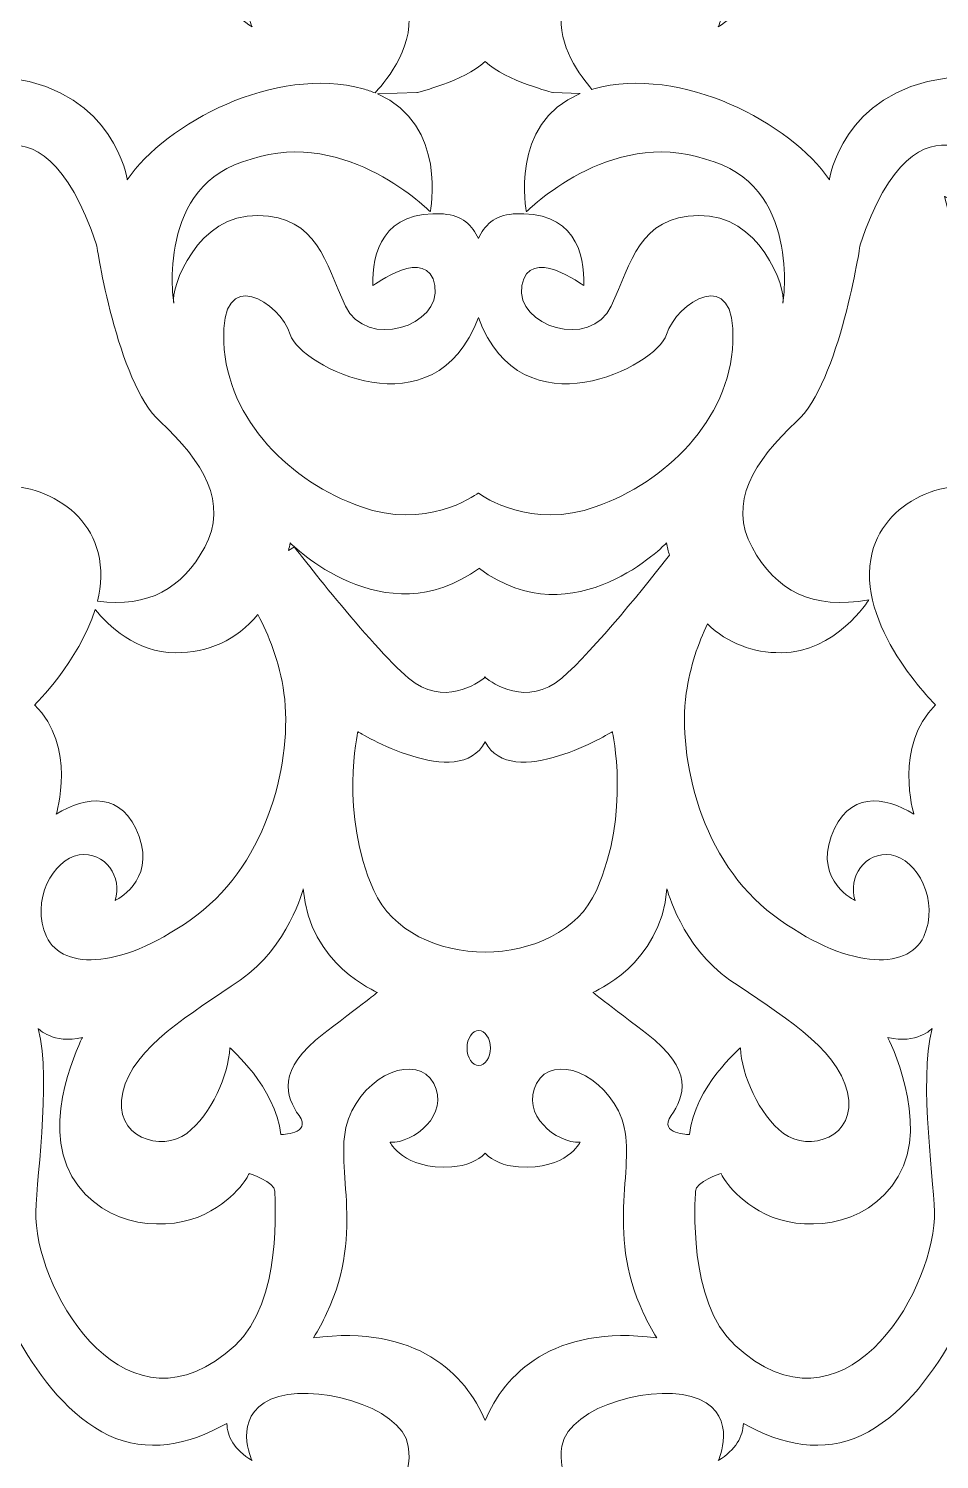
# Model space of a CAD drawing. Header units: centimetres. Extents: x 11.9 to 35.9, y -12.9 to 10.3.
# Drawn here: x 16.064 to 18.739, y -5.663 to -1.46 of the extents above; entities that cross this region are included whole.
import ezdxf

# ---------------------------------------------------------------- set-up
doc = ezdxf.new("R2010")
doc.units = ezdxf.units.CM
doc.header["$MEASUREMENT"] = 0
doc.layers.add('layer 1', color=7, linetype='Continuous')

msp = doc.modelspace()

# ---------------------------------------------------------------- linework, layer by layer
at = {"layer": 'layer 1', "color": 242, "lineweight": 9}
for points, knots in [([(11.89757, 10.312), (11.89757, 10.312), (23.25708, 10.312), (23.25708, 10.312), (23.25708, 10.312), (23.25708, 10.312), (23.25708, -12.93846), (23.25708, -12.93846), (23.25708, -12.93846), (23.25708, -12.93846), (11.89757, -12.93846), (11.89757, -12.93846), (11.89757, -12.93846), (11.89757, -12.93846), (11.89757, 10.312), (11.89757, 10.312)], [0, 0, 0, 0, 0.2, 0.2, 0.2, 0.2, 0.4, 0.4, 0.4, 0.4, 0.6, 0.6, 0.6, 0.6, 1, 1, 1, 1]), ([(15.81668, -1.6464), (15.81838, -1.61462), (15.81341, -1.58549), (15.80483, -1.56237), (15.80483, -1.56237), (15.77099, -1.47113), (15.63704, -1.42528), (15.63704, -1.42528), (15.63704, -1.42528), (15.63704, -1.42528), (15.69687, -1.64125), (15.52685, -1.70643), (15.52685, -1.70643), (15.35686, -1.77166), (15.25166, -1.65636), (15.26459, -1.53089), (15.26459, -1.53089), (15.27438, -1.43588), (15.33006, -1.33351), (15.36634, -1.26856), (15.36634, -1.26856), (15.37541, -1.26633), (15.38436, -1.264), (15.39321, -1.26156), (15.39321, -1.26156), (15.51603, -1.22767), (15.63005, -1.1566), (15.69375, -1.1119), (15.69375, -1.1119), (15.80543, -1.07589), (15.93525, -0.98197), (15.94792, -0.91366), (15.94792, -0.91366), (15.94792, -0.91366), (16.07049, -1.27195), (16.29962, -1.38076), (16.29962, -1.38076), (16.40919, -1.43285), (16.53336, -1.41018), (16.64597, -1.3451), (16.64597, -1.3451), (16.64711, -1.38391), (16.66743, -1.42208), (16.71984, -1.45476), (16.71984, -1.45476), (16.71984, -1.45476), (16.65931, -1.32596), (16.77531, -1.27444), (16.77531, -1.27444), (16.89134, -1.22293), (17.15872, -1.29162), (17.17888, -1.41181), (17.17888, -1.41181), (17.19706, -1.52027), (17.10031, -1.62868), (17.08121, -1.64885), (17.08121, -1.64885), (17.07015, -1.64443), (17.05839, -1.64049), (17.04587, -1.63705), (17.04587, -1.63705), (16.7889, -1.56665), (16.46663, -1.73712), (16.35339, -1.90398), (16.35339, -1.90398), (16.35339, -1.90398), (16.31853, -1.64826), (16.01085, -1.60532), (16.01085, -1.60532), (15.93321, -1.59449), (15.86781, -1.61211), (15.81668, -1.6464)], [0, 0, 0, 0, 0.0526316, 0.0526316, 0.0526316, 0.0526316, 0.1052632, 0.1052632, 0.1052632, 0.1052632, 0.1578947, 0.1578947, 0.1578947, 0.1578947, 0.2105263, 0.2105263, 0.2105263, 0.2105263, 0.2631579, 0.2631579, 0.2631579, 0.2631579, 0.3157895, 0.3157895, 0.3157895, 0.3157895, 0.3684211, 0.3684211, 0.3684211, 0.3684211, 0.4210526, 0.4210526, 0.4210526, 0.4210526, 0.4736842, 0.4736842, 0.4736842, 0.4736842, 0.5263158, 0.5263158, 0.5263158, 0.5263158, 0.5789474, 0.5789474, 0.5789474, 0.5789474, 0.6315789, 0.6315789, 0.6315789, 0.6315789, 0.6842105, 0.6842105, 0.6842105, 0.6842105, 0.7368421, 0.7368421, 0.7368421, 0.7368421, 0.7894737, 0.7894737, 0.7894737, 0.7894737, 0.8421053, 0.8421053, 0.8421053, 0.8421053, 0.8947368, 0.8947368, 0.8947368, 0.8947368, 1, 1, 1, 1]), ([(17.71829, -1.63852), (17.68783, -1.60372), (17.61393, -1.50779), (17.63004, -1.41181), (17.63004, -1.41181), (17.65022, -1.29162), (17.91753, -1.22293), (18.03355, -1.27444), (18.03355, -1.27444), (18.14959, -1.32596), (18.08904, -1.45476), (18.08904, -1.45476), (18.08904, -1.45476), (18.14148, -1.42208), (18.1618, -1.38391), (18.16294, -1.3451), (18.16294, -1.3451), (18.27551, -1.41018), (18.3997, -1.43285), (18.50928, -1.38076), (18.50928, -1.38076), (18.73841, -1.27195), (18.86096, -0.91366), (18.86096, -0.91366), (18.86096, -0.91366), (18.87359, -0.98197), (19.00346, -1.07589), (19.11514, -1.1119), (19.11514, -1.1119), (19.1788, -1.1566), (19.29291, -1.22767), (19.41567, -1.26156), (19.41567, -1.26156), (19.42455, -1.264), (19.43346, -1.26633), (19.44257, -1.26856), (19.44257, -1.26856), (19.4788, -1.33351), (19.53454, -1.43588), (19.5443, -1.53089), (19.5443, -1.53089), (19.55724, -1.65636), (19.45205, -1.77166), (19.28202, -1.70643), (19.28202, -1.70643), (19.11199, -1.64125), (19.17188, -1.42528), (19.17188, -1.42528), (19.17188, -1.42528), (19.17188, -1.42528), (19.03788, -1.47113), (19.00407, -1.56237), (19.00407, -1.56237), (18.99216, -1.59446), (18.98723, -1.63812), (18.99739, -1.68438), (18.99739, -1.68438), (18.94229, -1.6264), (18.86102, -1.591), (18.75835, -1.60532), (18.75835, -1.60532), (18.45067, -1.64826), (18.41582, -1.90398), (18.41582, -1.90398), (18.41582, -1.90398), (18.30256, -1.73712), (17.98027, -1.56665), (17.72333, -1.63705), (17.72333, -1.63705), (17.72162, -1.63752), (17.71997, -1.63802), (17.71829, -1.63852)], [0, 0, 0, 0, 0.0526316, 0.0526316, 0.0526316, 0.0526316, 0.1052632, 0.1052632, 0.1052632, 0.1052632, 0.1578947, 0.1578947, 0.1578947, 0.1578947, 0.2105263, 0.2105263, 0.2105263, 0.2105263, 0.2631579, 0.2631579, 0.2631579, 0.2631579, 0.3157895, 0.3157895, 0.3157895, 0.3157895, 0.3684211, 0.3684211, 0.3684211, 0.3684211, 0.4210526, 0.4210526, 0.4210526, 0.4210526, 0.4736842, 0.4736842, 0.4736842, 0.4736842, 0.5263158, 0.5263158, 0.5263158, 0.5263158, 0.5789474, 0.5789474, 0.5789474, 0.5789474, 0.6315789, 0.6315789, 0.6315789, 0.6315789, 0.6842105, 0.6842105, 0.6842105, 0.6842105, 0.7368421, 0.7368421, 0.7368421, 0.7368421, 0.7894737, 0.7894737, 0.7894737, 0.7894737, 0.8421053, 0.8421053, 0.8421053, 0.8421053, 0.8947368, 0.8947368, 0.8947368, 0.8947368, 1, 1, 1, 1]), ([(15.19036, -1.84135), (15.28537, -1.91068), (15.41444, -1.9475), (15.55099, -1.91042), (15.55099, -1.91042), (15.6094, -1.89457), (15.65604, -1.87321), (15.6929, -1.84861), (15.6929, -1.84861), (15.67926, -1.94194), (15.71001, -2.0374), (15.79395, -2.0862), (15.79395, -2.0862), (15.79395, -2.0862), (15.97046, -2.16773), (16.01588, -1.95311), (16.01588, -1.95311), (16.01588, -1.95311), (15.90997, -2.0046), (15.87465, -1.94023), (15.87465, -1.94023), (15.83933, -1.87584), (16.09659, -1.59248), (16.26304, -2.09476), (16.26304, -2.09476), (16.26304, -2.09476), (16.32358, -2.49829), (16.44967, -2.6142), (16.44967, -2.6142), (16.57581, -2.73013), (16.65144, -2.85465), (16.58083, -2.98344), (16.58083, -2.98344), (16.51427, -3.10488), (16.41627, -3.16137), (16.26577, -3.14225), (16.26577, -3.14225), (16.2772, -3.09532), (16.27985, -3.04661), (16.26771, -2.99905), (16.26771, -2.99905), (16.22664, -2.83763), (16.0224, -2.75797), (15.87908, -2.8328), (15.87908, -2.8328), (15.91715, -2.7779), (15.93502, -2.7142), (15.93502, -2.65401), (15.93502, -2.65401), (15.93502, -2.51059), (15.58484, -2.26038), (15.41966, -2.61745), (15.41966, -2.61745), (15.41966, -2.61745), (15.45271, -2.57531), (15.60134, -2.56403), (15.60134, -2.56403), (15.75004, -2.55279), (15.81611, -2.7074), (15.67734, -2.78051), (15.67734, -2.78051), (15.53857, -2.85363), (15.35357, -2.74118), (15.33047, -2.63151), (15.33047, -2.63151), (15.32294, -2.59577), (15.33922, -2.54657), (15.35803, -2.48633), (15.35803, -2.48633), (15.47866, -2.40707), (15.60326, -2.25368), (15.54853, -2.27444), (15.54853, -2.27444), (15.51208, -2.28821), (15.4445, -2.30411), (15.39776, -2.31434), (15.39776, -2.31434), (15.40778, -2.21894), (15.39451, -2.10951), (15.31726, -1.99048), (15.31726, -1.99048), (15.27866, -1.931), (15.23577, -1.88161), (15.19036, -1.84135)], [0, 0, 0, 0, 0.0454545, 0.0454545, 0.0454545, 0.0454545, 0.0909091, 0.0909091, 0.0909091, 0.0909091, 0.1363636, 0.1363636, 0.1363636, 0.1363636, 0.1818182, 0.1818182, 0.1818182, 0.1818182, 0.2272727, 0.2272727, 0.2272727, 0.2272727, 0.2727273, 0.2727273, 0.2727273, 0.2727273, 0.3181818, 0.3181818, 0.3181818, 0.3181818, 0.3636364, 0.3636364, 0.3636364, 0.3636364, 0.4090909, 0.4090909, 0.4090909, 0.4090909, 0.4545455, 0.4545455, 0.4545455, 0.4545455, 0.5, 0.5, 0.5, 0.5, 0.5454545, 0.5454545, 0.5454545, 0.5454545, 0.5909091, 0.5909091, 0.5909091, 0.5909091, 0.6363636, 0.6363636, 0.6363636, 0.6363636, 0.6818182, 0.6818182, 0.6818182, 0.6818182, 0.7272727, 0.7272727, 0.7272727, 0.7272727, 0.7727273, 0.7727273, 0.7727273, 0.7727273, 0.8181818, 0.8181818, 0.8181818, 0.8181818, 0.8636364, 0.8636364, 0.8636364, 0.8636364, 0.9090909, 0.9090909, 0.9090909, 0.9090909, 1, 1, 1, 1]), ([(17.08844, -1.65186), (17.08844, -1.65186), (17.20408, -1.64792), (17.20408, -1.64792), (17.20408, -1.64792), (17.20408, -1.64792), (17.34171, -1.61486), (17.40443, -1.55631), (17.40443, -1.55631), (17.46721, -1.61486), (17.6048, -1.64792), (17.6048, -1.64792), (17.6048, -1.64792), (17.6048, -1.64792), (17.68375, -1.65062), (17.68375, -1.65062), (17.68375, -1.65062), (17.47279, -1.73865), (17.5258, -1.99838), (17.5258, -1.99838), (17.5258, -1.99838), (17.5258, -1.99838), (17.76954, -1.7493), (18.05198, -1.84374), (18.05198, -1.84374), (18.33447, -1.91477), (18.27922, -2.26467), (18.27918, -2.26645), (18.27918, -2.26645), (18.28922, -2.21928), (18.20853, -2.0046), (18.03197, -2.00888), (18.03197, -2.00888), (17.85543, -2.01315), (17.83524, -2.14628), (17.7747, -2.27504), (17.7747, -2.27504), (17.7142, -2.40387), (17.49227, -2.33521), (17.51243, -2.21496), (17.51243, -2.21496), (17.53261, -2.09476), (17.69402, -2.21496), (17.69402, -2.21496), (17.69402, -2.21496), (17.69909, -2.1205), (17.66376, -1.9917), (17.4872, -2.0046), (17.4872, -2.0046), (17.43247, -2.0086), (17.40139, -2.03815), (17.3846, -2.07698), (17.3846, -2.07698), (17.36774, -2.03815), (17.33672, -2.0086), (17.28198, -2.0046), (17.28198, -2.0046), (17.10545, -1.9917), (17.0701, -2.1205), (17.07517, -2.21496), (17.07517, -2.21496), (17.07517, -2.21496), (17.2366, -2.09476), (17.25678, -2.21496), (17.25678, -2.21496), (17.27697, -2.33521), (17.055, -2.40387), (16.99444, -2.27504), (16.99444, -2.27504), (16.93394, -2.14628), (16.91376, -2.01315), (16.73719, -2.00888), (16.73719, -2.00888), (16.56064, -2.0046), (16.47992, -2.21928), (16.49003, -2.26645), (16.49003, -2.26645), (16.48995, -2.26467), (16.43473, -1.91477), (16.71717, -1.84374), (16.71717, -1.84374), (16.99967, -1.7493), (17.24332, -1.99838), (17.24332, -1.99838), (17.24332, -1.99838), (17.24332, -1.99838), (17.29592, -1.74108), (17.08844, -1.65186)], [0, 0, 0, 0, 0.0434783, 0.0434783, 0.0434783, 0.0434783, 0.0869565, 0.0869565, 0.0869565, 0.0869565, 0.1304348, 0.1304348, 0.1304348, 0.1304348, 0.173913, 0.173913, 0.173913, 0.173913, 0.2173913, 0.2173913, 0.2173913, 0.2173913, 0.2608696, 0.2608696, 0.2608696, 0.2608696, 0.3043478, 0.3043478, 0.3043478, 0.3043478, 0.3478261, 0.3478261, 0.3478261, 0.3478261, 0.3913043, 0.3913043, 0.3913043, 0.3913043, 0.4347826, 0.4347826, 0.4347826, 0.4347826, 0.4782609, 0.4782609, 0.4782609, 0.4782609, 0.5217391, 0.5217391, 0.5217391, 0.5217391, 0.5652174, 0.5652174, 0.5652174, 0.5652174, 0.6086957, 0.6086957, 0.6086957, 0.6086957, 0.6521739, 0.6521739, 0.6521739, 0.6521739, 0.6956522, 0.6956522, 0.6956522, 0.6956522, 0.7391304, 0.7391304, 0.7391304, 0.7391304, 0.7826087, 0.7826087, 0.7826087, 0.7826087, 0.826087, 0.826087, 0.826087, 0.826087, 0.8695652, 0.8695652, 0.8695652, 0.8695652, 0.9130435, 0.9130435, 0.9130435, 0.9130435, 1, 1, 1, 1]), ([(19.06789, -1.8096), (19.10924, -1.85054), (19.17036, -1.88666), (19.25791, -1.91042), (19.25791, -1.91042), (19.39449, -1.94751), (19.52358, -1.91068), (19.61857, -1.84133), (19.61857, -1.84133), (19.57314, -1.88157), (19.53023, -1.93099), (19.49163, -1.99048), (19.49163, -1.99048), (19.41437, -2.10951), (19.40106, -2.21894), (19.41114, -2.31434), (19.41114, -2.31434), (19.3644, -2.30411), (19.29682, -2.28821), (19.26037, -2.27444), (19.26037, -2.27444), (19.20563, -2.25368), (19.33022, -2.40707), (19.45087, -2.48633), (19.45087, -2.48633), (19.46968, -2.54657), (19.48597, -2.59577), (19.47847, -2.63151), (19.47847, -2.63151), (19.45529, -2.74118), (19.2703, -2.85363), (19.13152, -2.78051), (19.13152, -2.78051), (18.99281, -2.7074), (19.05885, -2.55279), (19.20752, -2.56403), (19.20752, -2.56403), (19.35619, -2.57531), (19.38919, -2.61745), (19.38919, -2.61745), (19.38919, -2.61745), (19.22404, -2.26038), (18.87385, -2.51059), (18.87385, -2.65401), (18.87385, -2.65401), (18.87385, -2.7142), (18.89172, -2.7779), (18.92984, -2.8328), (18.92984, -2.8328), (18.78648, -2.75797), (18.58228, -2.83763), (18.54115, -2.99905), (18.54115, -2.99905), (18.48703, -3.21165), (18.72775, -3.44671), (18.72775, -3.44671), (18.72775, -3.44671), (18.60306, -3.56644), (18.66382, -3.76782), (18.66382, -3.76782), (18.66382, -3.76782), (18.5775, -3.7134), (18.46883, -3.69978), (18.42086, -3.83309), (18.42086, -3.83309), (18.3729, -3.96644), (18.49118, -4.02086), (18.49118, -4.02086), (18.49118, -4.02086), (18.46883, -3.95282), (18.51994, -3.87662), (18.59667, -3.8875), (18.59667, -3.8875), (18.67343, -3.89838), (18.74054, -4.02356), (18.69258, -4.127), (18.69258, -4.127), (18.64463, -4.23032), (18.46238, -4.22219), (18.25138, -4.06438), (18.25138, -4.06438), (18.04039, -3.90657), (17.96912, -3.60525), (17.99527, -3.41254), (17.99527, -3.41254), (18.00597, -3.33343), (18.03133, -3.26371), (18.05757, -3.20895), (18.05757, -3.20895), (18.11685, -3.26594), (18.19137, -3.29348), (18.27403, -3.29348), (18.27403, -3.29348), (18.43386, -3.29348), (18.53138, -3.13797), (18.53138, -3.13797), (18.53138, -3.13797), (18.36491, -3.16806), (18.259, -3.11219), (18.18837, -2.98344), (18.18837, -2.98344), (18.11775, -2.85465), (18.19341, -2.73013), (18.3195, -2.6142), (18.3195, -2.6142), (18.44561, -2.49829), (18.50613, -2.09476), (18.50613, -2.09476), (18.50613, -2.09476), (18.6726, -1.59248), (18.92984, -1.87584), (18.89454, -1.94023), (18.89454, -1.94023), (18.85921, -2.0046), (18.75334, -1.95311), (18.75334, -1.95311), (18.75334, -1.95311), (18.79869, -2.16773), (18.97527, -2.0862), (18.97527, -2.0862), (18.97527, -2.0862), (19.07096, -2.03055), (19.09745, -1.91425), (19.06789, -1.8096)], [0, 0, 0, 0, 0.03125, 0.03125, 0.03125, 0.03125, 0.0625, 0.0625, 0.0625, 0.0625, 0.09375, 0.09375, 0.09375, 0.09375, 0.125, 0.125, 0.125, 0.125, 0.15625, 0.15625, 0.15625, 0.15625, 0.1875, 0.1875, 0.1875, 0.1875, 0.21875, 0.21875, 0.21875, 0.21875, 0.25, 0.25, 0.25, 0.25, 0.28125, 0.28125, 0.28125, 0.28125, 0.3125, 0.3125, 0.3125, 0.3125, 0.34375, 0.34375, 0.34375, 0.34375, 0.375, 0.375, 0.375, 0.375, 0.40625, 0.40625, 0.40625, 0.40625, 0.4375, 0.4375, 0.4375, 0.4375, 0.46875, 0.46875, 0.46875, 0.46875, 0.5, 0.5, 0.5, 0.5, 0.53125, 0.53125, 0.53125, 0.53125, 0.5625, 0.5625, 0.5625, 0.5625, 0.59375, 0.59375, 0.59375, 0.59375, 0.625, 0.625, 0.625, 0.625, 0.65625, 0.65625, 0.65625, 0.65625, 0.6875, 0.6875, 0.6875, 0.6875, 0.71875, 0.71875, 0.71875, 0.71875, 0.75, 0.75, 0.75, 0.75, 0.78125, 0.78125, 0.78125, 0.78125, 0.8125, 0.8125, 0.8125, 0.8125, 0.84375, 0.84375, 0.84375, 0.84375, 0.875, 0.875, 0.875, 0.875, 0.90625, 0.90625, 0.90625, 0.90625, 0.9375, 0.9375, 0.9375, 0.9375, 1, 1, 1, 1]), ([(17.38527, -2.8244), (17.38527, -2.8244), (17.38397, -2.82438), (17.38397, -2.82438), (17.38397, -2.82438), (17.36958, -2.83501), (17.23056, -2.93251), (17.03862, -2.86423), (17.03862, -2.86423), (16.83582, -2.79208), (16.64777, -2.61318), (16.63673, -2.38096), (16.63673, -2.38096), (16.62567, -2.14871), (16.80266, -2.26484), (16.83213, -2.359), (16.83213, -2.359), (16.86133, -2.45204), (17.25799, -2.65544), (17.38461, -2.30838), (17.38461, -2.30838), (17.51119, -2.65544), (17.9079, -2.45204), (17.93704, -2.359), (17.93704, -2.359), (17.96655, -2.26484), (18.14351, -2.14871), (18.13247, -2.38096), (18.13247, -2.38096), (18.1214, -2.61318), (17.93335, -2.79208), (17.73059, -2.86423), (17.73059, -2.86423), (17.53881, -2.93248), (17.39987, -2.83527), (17.38527, -2.8244)], [0, 0, 0, 0, 0.1, 0.1, 0.1, 0.1, 0.2, 0.2, 0.2, 0.2, 0.3, 0.3, 0.3, 0.3, 0.4, 0.4, 0.4, 0.4, 0.5, 0.5, 0.5, 0.5, 0.6, 0.6, 0.6, 0.6, 0.7, 0.7, 0.7, 0.7, 0.8, 0.8, 0.8, 0.8, 1, 1, 1, 1]), ([(16.82703, -2.99259), (16.82887, -2.98549), (16.83055, -2.9783), (16.83213, -2.97095), (16.83213, -2.97095), (16.83213, -2.97095), (17.1077, -3.25056), (17.38762, -3.04464), (17.38762, -3.04464), (17.38762, -3.04464), (17.38766, -3.04625), (17.38766, -3.04625), (17.38766, -3.04625), (17.66789, -3.25335), (17.93704, -2.97095), (17.93704, -2.97095), (17.93704, -2.97095), (17.93975, -2.9833), (17.94269, -2.99522), (17.94587, -3.00683), (17.94587, -3.00683), (17.88991, -3.0784), (17.72276, -3.28861), (17.62943, -3.36805), (17.62943, -3.36805), (17.52706, -3.45518), (17.42465, -3.3817), (17.40599, -3.36684), (17.40599, -3.36684), (17.40599, -3.36684), (17.40592, -3.36433), (17.40592, -3.36433), (17.40592, -3.36433), (17.40592, -3.36433), (17.40539, -3.3648), (17.40443, -3.3656), (17.40443, -3.3656), (17.40348, -3.3648), (17.40296, -3.36433), (17.40296, -3.36433), (17.40296, -3.36433), (17.40296, -3.36433), (17.40293, -3.36684), (17.40293, -3.36684), (17.40293, -3.36684), (17.38426, -3.3817), (17.28187, -3.45521), (17.17944, -3.36805), (17.17944, -3.36805), (17.06624, -3.27165), (16.84413, -2.98257), (16.84413, -2.98257), (16.84413, -2.98257), (16.84413, -2.98257), (16.82703, -2.99259), (16.82703, -2.99259)], [0, 0, 0, 0, 0.0666667, 0.0666667, 0.0666667, 0.0666667, 0.1333333, 0.1333333, 0.1333333, 0.1333333, 0.2, 0.2, 0.2, 0.2, 0.2666667, 0.2666667, 0.2666667, 0.2666667, 0.3333333, 0.3333333, 0.3333333, 0.3333333, 0.4, 0.4, 0.4, 0.4, 0.4666667, 0.4666667, 0.4666667, 0.4666667, 0.5333333, 0.5333333, 0.5333333, 0.5333333, 0.6, 0.6, 0.6, 0.6, 0.6666667, 0.6666667, 0.6666667, 0.6666667, 0.7333333, 0.7333333, 0.7333333, 0.7333333, 0.8, 0.8, 0.8, 0.8, 0.8666667, 0.8666667, 0.8666667, 0.8666667, 1, 1, 1, 1]), ([(16.25905, -3.16655), (16.2959, -3.21144), (16.37905, -3.29348), (16.49514, -3.29348), (16.49514, -3.29348), (16.59031, -3.29348), (16.67459, -3.25697), (16.73731, -3.1812), (16.73731, -3.1812), (16.76805, -3.23918), (16.80102, -3.31935), (16.81364, -3.41254), (16.81364, -3.41254), (16.83978, -3.60525), (16.76851, -3.90657), (16.55747, -4.06438), (16.55747, -4.06438), (16.34648, -4.22219), (16.16424, -4.23032), (16.11626, -4.127), (16.11626, -4.127), (16.06834, -4.02356), (16.13547, -3.89838), (16.2122, -3.8875), (16.2122, -3.8875), (16.28894, -3.87662), (16.3401, -3.95282), (16.3177, -4.02086), (16.3177, -4.02086), (16.3177, -4.02086), (16.43599, -3.96644), (16.38801, -3.83309), (16.38801, -3.83309), (16.3401, -3.69978), (16.2314, -3.7134), (16.14509, -3.76782), (16.14509, -3.76782), (16.14509, -3.76782), (16.2058, -3.56644), (16.08111, -3.44671), (16.08111, -3.44671), (16.08111, -3.44671), (16.21202, -3.31887), (16.25905, -3.16655)], [0, 0, 0, 0, 0.0833333, 0.0833333, 0.0833333, 0.0833333, 0.1666667, 0.1666667, 0.1666667, 0.1666667, 0.25, 0.25, 0.25, 0.25, 0.3333333, 0.3333333, 0.3333333, 0.3333333, 0.4166667, 0.4166667, 0.4166667, 0.4166667, 0.5, 0.5, 0.5, 0.5, 0.5833333, 0.5833333, 0.5833333, 0.5833333, 0.6666667, 0.6666667, 0.6666667, 0.6666667, 0.75, 0.75, 0.75, 0.75, 0.8333333, 0.8333333, 0.8333333, 0.8333333, 1, 1, 1, 1]), ([(17.73137, -3.99181), (17.83259, -3.76505), (17.77823, -3.52561), (17.77823, -3.52561), (17.77823, -3.52561), (17.77823, -3.52561), (17.48084, -3.7049), (17.40443, -3.55474), (17.40443, -3.55474), (17.32804, -3.7049), (17.03066, -3.52561), (17.03066, -3.52561), (17.03066, -3.52561), (17.03066, -3.52561), (16.97631, -3.76505), (17.07754, -3.99181), (17.07754, -3.99181), (17.18533, -4.23327), (17.62399, -4.23229), (17.73137, -3.99181)], [0, 0, 0, 0, 0.1666667, 0.1666667, 0.1666667, 0.1666667, 0.3333333, 0.3333333, 0.3333333, 0.3333333, 0.5, 0.5, 0.5, 0.5, 0.6666667, 0.6666667, 0.6666667, 0.6666667, 1, 1, 1, 1]), ([(17.08801, -4.29097), (17.08801, -4.29097), (16.88768, -4.20944), (16.87026, -3.98704), (16.87026, -3.98704), (16.87026, -3.98704), (16.82734, -4.15687), (16.68538, -4.25485), (16.68538, -4.25485), (16.54342, -4.35279), (16.3708, -4.45076), (16.3401, -4.5846), (16.3401, -4.5846), (16.30941, -4.71848), (16.45518, -4.76096), (16.52805, -4.70541), (16.52805, -4.70541), (16.60097, -4.64994), (16.65082, -4.53239), (16.65468, -4.45405), (16.65468, -4.45405), (16.65468, -4.45405), (16.78896, -4.56828), (16.80433, -4.70871), (16.80433, -4.70871), (16.80433, -4.70871), (16.89639, -4.70871), (16.85801, -4.6532), (16.85801, -4.6532), (16.81966, -4.59767), (16.78896, -4.51933), (16.93094, -4.41158), (16.93094, -4.41158), (17.07284, -4.30381), (17.08801, -4.29097), (17.08801, -4.29097)], [0, 0, 0, 0, 0.1, 0.1, 0.1, 0.1, 0.2, 0.2, 0.2, 0.2, 0.3, 0.3, 0.3, 0.3, 0.4, 0.4, 0.4, 0.4, 0.5, 0.5, 0.5, 0.5, 0.6, 0.6, 0.6, 0.6, 0.7, 0.7, 0.7, 0.7, 0.8, 0.8, 0.8, 0.8, 1, 1, 1, 1]), ([(17.72088, -4.29097), (17.72088, -4.29097), (17.92124, -4.20944), (17.93863, -3.98704), (17.93863, -3.98704), (17.93863, -3.98704), (17.98161, -4.15687), (18.12354, -4.25485), (18.12354, -4.25485), (18.26549, -4.35279), (18.43814, -4.45076), (18.46883, -4.5846), (18.46883, -4.5846), (18.4995, -4.71848), (18.35372, -4.76096), (18.28082, -4.70541), (18.28082, -4.70541), (18.20794, -4.64994), (18.15806, -4.53239), (18.15421, -4.45405), (18.15421, -4.45405), (18.15421, -4.45405), (18.01992, -4.56828), (18.00458, -4.70871), (18.00458, -4.70871), (18.00458, -4.70871), (17.9125, -4.70871), (17.95089, -4.6532), (17.95089, -4.6532), (17.98924, -4.59767), (18.01992, -4.51933), (17.878, -4.41158), (17.878, -4.41158), (17.73606, -4.30381), (17.72088, -4.29097), (17.72088, -4.29097)], [0, 0, 0, 0, 0.1, 0.1, 0.1, 0.1, 0.2, 0.2, 0.2, 0.2, 0.3, 0.3, 0.3, 0.3, 0.4, 0.4, 0.4, 0.4, 0.5, 0.5, 0.5, 0.5, 0.6, 0.6, 0.6, 0.6, 0.7, 0.7, 0.7, 0.7, 0.8, 0.8, 0.8, 0.8, 1, 1, 1, 1]), ([(16.78673, -4.87494), (16.78681, -4.9016), (16.8105, -5.19928), (16.6704, -5.32798), (16.6704, -5.32798), (16.35561, -5.61714), (16.0945, -5.18507), (16.08479, -4.95405), (16.08479, -4.95405), (16.08143, -4.87245), (16.13274, -4.55185), (16.09168, -4.39739), (16.09168, -4.39739), (16.09168, -4.39739), (16.13618, -4.44402), (16.22181, -4.42362), (16.22181, -4.42362), (16.22181, -4.42362), (16.09506, -4.67134), (16.19095, -4.83165), (16.19095, -4.83165), (16.28686, -4.99194), (16.48202, -4.99194), (16.58132, -4.9424), (16.58132, -4.9424), (16.68068, -4.89286), (16.71147, -4.8229), (16.71147, -4.8229), (16.71147, -4.8229), (16.71147, -4.8229), (16.78668, -4.84826), (16.78673, -4.87494)], [0, 0, 0, 0, 0.1111111, 0.1111111, 0.1111111, 0.1111111, 0.2222222, 0.2222222, 0.2222222, 0.2222222, 0.3333333, 0.3333333, 0.3333333, 0.3333333, 0.4444444, 0.4444444, 0.4444444, 0.4444444, 0.5555556, 0.5555556, 0.5555556, 0.5555556, 0.6666667, 0.6666667, 0.6666667, 0.6666667, 0.7777778, 0.7777778, 0.7777778, 0.7777778, 1, 1, 1, 1]), ([(17.3857, -4.40311), (17.40455, -4.40311), (17.41993, -4.42622), (17.41993, -4.45457), (17.41993, -4.45457), (17.41993, -4.48287), (17.40455, -4.50595), (17.3857, -4.50595), (17.3857, -4.50595), (17.36684, -4.50595), (17.35149, -4.48287), (17.35149, -4.45457), (17.35149, -4.45457), (17.35149, -4.42622), (17.36684, -4.40311), (17.3857, -4.40311)], [0, 0, 0, 0, 0.2, 0.2, 0.2, 0.2, 0.4, 0.4, 0.4, 0.4, 0.6, 0.6, 0.6, 0.6, 1, 1, 1, 1]), ([(18.02214, -4.87494), (18.02209, -4.9016), (17.99841, -5.19928), (18.13848, -5.32798), (18.13848, -5.32798), (18.45329, -5.61714), (18.71439, -5.18507), (18.7241, -4.95405), (18.7241, -4.95405), (18.72752, -4.87245), (18.67617, -4.55185), (18.71725, -4.39739), (18.71725, -4.39739), (18.71725, -4.39739), (18.67277, -4.44402), (18.58712, -4.42362), (18.58712, -4.42362), (18.58712, -4.42362), (18.71381, -4.67134), (18.61792, -4.83165), (18.61792, -4.83165), (18.52207, -4.99194), (18.32686, -4.99194), (18.22755, -4.9424), (18.22755, -4.9424), (18.12822, -4.89286), (18.0974, -4.8229), (18.0974, -4.8229), (18.0974, -4.8229), (18.0974, -4.8229), (18.02221, -4.84826), (18.02214, -4.87494)], [0, 0, 0, 0, 0.1111111, 0.1111111, 0.1111111, 0.1111111, 0.2222222, 0.2222222, 0.2222222, 0.2222222, 0.3333333, 0.3333333, 0.3333333, 0.3333333, 0.4444444, 0.4444444, 0.4444444, 0.4444444, 0.5555556, 0.5555556, 0.5555556, 0.5555556, 0.6666667, 0.6666667, 0.6666667, 0.6666667, 0.7777778, 0.7777778, 0.7777778, 0.7777778, 1, 1, 1, 1]), ([(17.40446, -5.54829), (17.46128, -5.41383), (17.60388, -5.26586), (17.90876, -5.30585), (17.90876, -5.30585), (17.89432, -5.2825), (17.88128, -5.25861), (17.86991, -5.23438), (17.86991, -5.23438), (17.75265, -4.98497), (17.85392, -4.79449), (17.80596, -4.66297), (17.80596, -4.66297), (17.75796, -4.53148), (17.60345, -4.46798), (17.55553, -4.55867), (17.55553, -4.55867), (17.50758, -4.6494), (17.61411, -4.73554), (17.68338, -4.731), (17.68338, -4.731), (17.68338, -4.731), (17.64611, -4.81265), (17.50224, -4.80355), (17.50224, -4.80355), (17.45854, -4.80079), (17.42668, -4.7859), (17.40443, -4.76371), (17.40443, -4.76371), (17.38225, -4.7859), (17.35035, -4.80079), (17.30666, -4.80355), (17.30666, -4.80355), (17.16279, -4.81265), (17.12552, -4.731), (17.12552, -4.731), (17.12552, -4.731), (17.1948, -4.73554), (17.30134, -4.6494), (17.25338, -4.55867), (17.25338, -4.55867), (17.20545, -4.46798), (17.05087, -4.53148), (17.00296, -4.66297), (17.00296, -4.66297), (16.95497, -4.79449), (17.05625, -4.98497), (16.93903, -5.23438), (16.93903, -5.23438), (16.92763, -5.25861), (16.91459, -5.2825), (16.90012, -5.30585), (16.90012, -5.30585), (17.20502, -5.26586), (17.34765, -5.41383), (17.40446, -5.54829)], [0, 0, 0, 0, 0.0666667, 0.0666667, 0.0666667, 0.0666667, 0.1333333, 0.1333333, 0.1333333, 0.1333333, 0.2, 0.2, 0.2, 0.2, 0.2666667, 0.2666667, 0.2666667, 0.2666667, 0.3333333, 0.3333333, 0.3333333, 0.3333333, 0.4, 0.4, 0.4, 0.4, 0.4666667, 0.4666667, 0.4666667, 0.4666667, 0.5333333, 0.5333333, 0.5333333, 0.5333333, 0.6, 0.6, 0.6, 0.6, 0.6666667, 0.6666667, 0.6666667, 0.6666667, 0.7333333, 0.7333333, 0.7333333, 0.7333333, 0.8, 0.8, 0.8, 0.8, 0.8666667, 0.8666667, 0.8666667, 0.8666667, 1, 1, 1, 1]), ([(15.81696, -5.83997), (15.81634, -5.81532), (15.81174, -5.79285), (15.80483, -5.77424), (15.80483, -5.77424), (15.77099, -5.683), (15.63704, -5.63714), (15.63704, -5.63714), (15.63704, -5.63714), (15.63704, -5.63714), (15.69687, -5.85311), (15.52685, -5.91829), (15.52685, -5.91829), (15.35686, -5.98352), (15.25166, -5.86822), (15.26459, -5.74275), (15.26459, -5.74275), (15.27438, -5.64775), (15.33006, -5.54537), (15.36634, -5.48042), (15.36634, -5.48042), (15.37541, -5.47819), (15.38436, -5.47585), (15.39321, -5.47342), (15.39321, -5.47342), (15.51603, -5.43954), (15.63005, -5.36846), (15.69375, -5.32376), (15.69375, -5.32376), (15.80543, -5.28776), (15.93525, -5.19383), (15.94792, -5.12552), (15.94792, -5.12552), (15.94792, -5.12552), (16.07049, -5.48382), (16.29962, -5.59262), (16.29962, -5.59262), (16.40919, -5.64472), (16.53336, -5.62204), (16.64597, -5.55696), (16.64597, -5.55696), (16.64711, -5.59578), (16.66743, -5.63394), (16.71984, -5.66662), (16.71984, -5.66662), (16.71984, -5.66662), (16.65931, -5.53782), (16.77531, -5.4863), (16.77531, -5.4863), (16.89134, -5.43479), (17.15872, -5.50348), (17.17888, -5.62367), (17.17888, -5.62367), (17.19457, -5.71723), (17.12472, -5.81076), (17.09298, -5.84764), (17.09298, -5.84764), (17.07858, -5.84116), (17.06294, -5.8355), (17.04587, -5.83082), (17.04587, -5.83082), (16.7889, -5.76042), (16.46663, -5.93089), (16.35339, -6.09775), (16.35339, -6.09775), (16.35339, -6.09775), (16.31853, -5.84203), (16.01085, -5.79908), (16.01085, -5.79908), (15.93335, -5.78829), (15.86805, -5.8058), (15.81696, -5.83997)], [0, 0, 0, 0, 0.0526316, 0.0526316, 0.0526316, 0.0526316, 0.1052632, 0.1052632, 0.1052632, 0.1052632, 0.1578947, 0.1578947, 0.1578947, 0.1578947, 0.2105263, 0.2105263, 0.2105263, 0.2105263, 0.2631579, 0.2631579, 0.2631579, 0.2631579, 0.3157895, 0.3157895, 0.3157895, 0.3157895, 0.3684211, 0.3684211, 0.3684211, 0.3684211, 0.4210526, 0.4210526, 0.4210526, 0.4210526, 0.4736842, 0.4736842, 0.4736842, 0.4736842, 0.5263158, 0.5263158, 0.5263158, 0.5263158, 0.5789474, 0.5789474, 0.5789474, 0.5789474, 0.6315789, 0.6315789, 0.6315789, 0.6315789, 0.6842105, 0.6842105, 0.6842105, 0.6842105, 0.7368421, 0.7368421, 0.7368421, 0.7368421, 0.7894737, 0.7894737, 0.7894737, 0.7894737, 0.8421053, 0.8421053, 0.8421053, 0.8421053, 0.8947368, 0.8947368, 0.8947368, 0.8947368, 1, 1, 1, 1]), ([(17.70625, -5.83601), (17.67201, -5.79349), (17.61578, -5.7086), (17.63004, -5.62367), (17.63004, -5.62367), (17.65022, -5.50348), (17.91753, -5.43479), (18.03355, -5.4863), (18.03355, -5.4863), (18.14959, -5.53782), (18.08904, -5.66662), (18.08904, -5.66662), (18.08904, -5.66662), (18.14148, -5.63394), (18.1618, -5.59578), (18.16294, -5.55696), (18.16294, -5.55696), (18.27551, -5.62204), (18.3997, -5.64472), (18.50928, -5.59262), (18.50928, -5.59262), (18.73841, -5.48382), (18.86096, -5.12552), (18.86096, -5.12552), (18.86096, -5.12552), (18.87359, -5.19383), (19.00346, -5.28776), (19.11514, -5.32376), (19.11514, -5.32376), (19.1788, -5.36846), (19.29291, -5.43954), (19.41567, -5.47342), (19.41567, -5.47342), (19.42455, -5.47585), (19.43346, -5.47819), (19.44257, -5.48042), (19.44257, -5.48042), (19.4788, -5.54537), (19.53454, -5.64775), (19.5443, -5.74275), (19.5443, -5.74275), (19.55724, -5.86822), (19.45205, -5.98352), (19.28202, -5.91829), (19.28202, -5.91829), (19.11199, -5.85311), (19.17188, -5.63714), (19.17188, -5.63714), (19.17188, -5.63714), (19.17188, -5.63714), (19.03788, -5.683), (19.00407, -5.77424), (19.00407, -5.77424), (18.99407, -5.80119), (18.98897, -5.83626), (18.99362, -5.87422), (18.99362, -5.87422), (18.93862, -5.81857), (18.85869, -5.78509), (18.75835, -5.79908), (18.75835, -5.79908), (18.45067, -5.84203), (18.41582, -6.09775), (18.41582, -6.09775), (18.41582, -6.09775), (18.30256, -5.93089), (17.98027, -5.76042), (17.72333, -5.83082), (17.72333, -5.83082), (17.71745, -5.83243), (17.7118, -5.83419), (17.70625, -5.83601)], [0, 0, 0, 0, 0.0526316, 0.0526316, 0.0526316, 0.0526316, 0.1052632, 0.1052632, 0.1052632, 0.1052632, 0.1578947, 0.1578947, 0.1578947, 0.1578947, 0.2105263, 0.2105263, 0.2105263, 0.2105263, 0.2631579, 0.2631579, 0.2631579, 0.2631579, 0.3157895, 0.3157895, 0.3157895, 0.3157895, 0.3684211, 0.3684211, 0.3684211, 0.3684211, 0.4210526, 0.4210526, 0.4210526, 0.4210526, 0.4736842, 0.4736842, 0.4736842, 0.4736842, 0.5263158, 0.5263158, 0.5263158, 0.5263158, 0.5789474, 0.5789474, 0.5789474, 0.5789474, 0.6315789, 0.6315789, 0.6315789, 0.6315789, 0.6842105, 0.6842105, 0.6842105, 0.6842105, 0.7368421, 0.7368421, 0.7368421, 0.7368421, 0.7894737, 0.7894737, 0.7894737, 0.7894737, 0.8421053, 0.8421053, 0.8421053, 0.8421053, 0.8947368, 0.8947368, 0.8947368, 0.8947368, 1, 1, 1, 1])]:
    msp.add_open_spline(points, degree=3, knots=knots, dxfattribs=at)

doc.saveas('drawing.dxf')
